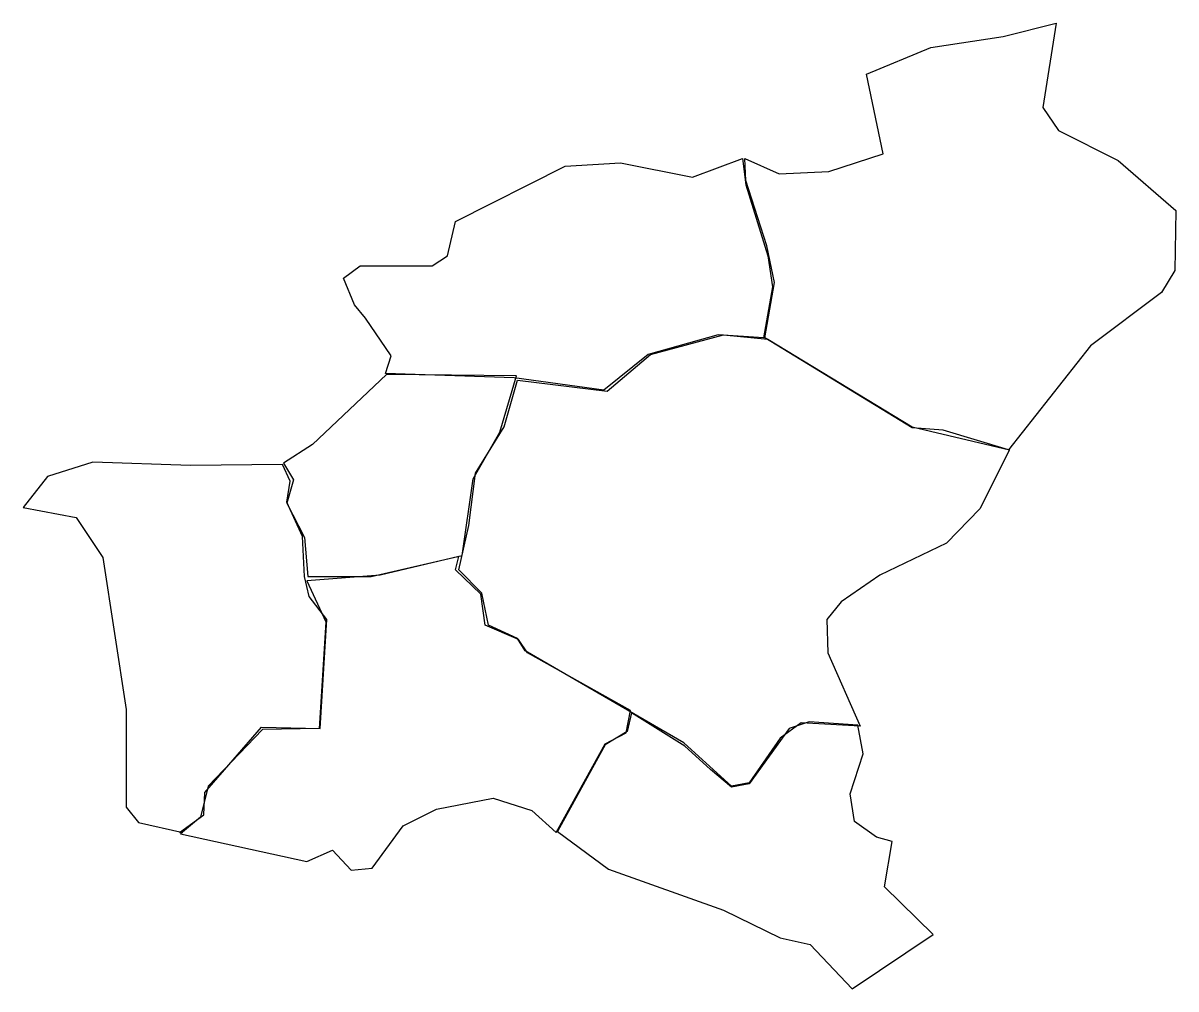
# Model space of a CAD drawing. Extents: x -339 to 255, y 213 to 711.
import ezdxf

# ---------------------------------------------------------------- set-up
doc = ezdxf.new("R2010")
doc.units = 0
doc.layers.add('Layer_1', color=7, linetype='CONTINUOUS')

msp = doc.modelspace()

# ---------------------------------------------------------------- linework, layer by layer
at = {"layer": 'Layer_1', "color": 7}
for points in [[(33.142857, 641.14286), (50.857143, 633.14286), (76.571429, 634.285716), (104.571432, 643.428572), (96, 684.571428), (129.142856, 698.285716), (166.285712, 704.000004), (193.714288, 710.85714), (186.857144, 667.428572), (194.857144, 655.428572), (225.714288, 640.000004), (255.428568, 614.285716), (254.857144, 583.428572), (248, 572.000004), (211.428568, 544.571428), (169.142856, 490.85714), (135.428568, 501.14286), (119.428568, 502.285716), (43.428571, 548.571428), (48.571429, 577.14286), (44.571429, 596.000004), (33.714286, 629.714284), (33.142857, 641.14286)], [(-152, 530.285716), (-149.142856, 539.428572), (-162.285712, 558.85714), (-168, 565.714284), (-173.714288, 579.428572), (-165.142856, 585.714284), (-128, 585.714284), (-120, 590.85714), (-116, 608.571428), (-59.428571, 637.14286), (-30.857143, 638.85714), (6.285714, 631.428572), (32, 641.14286), (33.714286, 627.428572), (45.142857, 590.85714), (47.428571, 574.85714), (42.857143, 548.571428), (19.428571, 550.285716), (-16.571429, 540.000004), (-39.428571, 521.714284), (-85.714288, 528.000004), (-152, 530.285716)], [(169.714288, 490.85714), (154.285712, 460.571428), (137.142856, 442.85714), (102.857144, 426.285716), (82.857144, 412.571428), (75.428571, 403.428572), (76, 386.285716), (92.571432, 348.571428), (62.285714, 350.285716), (51.428571, 342.285716), (35.428571, 319.428572), (26.285714, 317.714284), (1.714286, 340.000004), (-80, 387.428572), (-84, 393.714284), (-98.857144, 400.571428), (-102.285712, 417.14286), (-114.285712, 429.14286), (-109.142856, 452.000004), (-105.714288, 478.85714), (-90.857144, 502.85714), (-84, 526.85714), (-37.714286, 521.14286), (-15.428571, 540.000004), (22.285714, 550.285716), (45.142857, 548.000004), (119.428568, 502.85714), (169.714288, 490.85714)], [(-192, 425.714284), (-159.428568, 425.714284), (-112.571432, 436.571428), (-106.857144, 476.000004), (-93.142856, 500.000004), (-84.571432, 529.14286), (-151.428568, 529.714284), (-189.714288, 493.714284), (-204.571432, 484.000004), (-199.428568, 475.428572), (-202.857144, 463.428572), (-193.714288, 445.714284), (-192, 425.714284)], [(-258.285712, 293.714284), (-245.714288, 302.85714), (-245.142856, 314.285716), (-216, 348.000004), (-185.714288, 347.428572), (-182.285712, 403.428572), (-191.428568, 415.428572), (-193.714288, 425.714284), (-194.857144, 446.285716), (-202.857144, 464.000004), (-201.142856, 474.85714), (-205.142856, 483.428572), (-252.571432, 482.85714), (-302.857144, 484.571428), (-326.285712, 477.14286), (-338.857144, 461.14286), (-311.428568, 456.000004), (-297.714288, 435.428572), (-285.714288, 357.14286), (-285.714288, 306.85714), (-279.428568, 298.85714), (-256.571432, 293.714284), (-258.285712, 293.714284)], [(-64, 293.714284), (-38.857143, 339.428572), (-28, 345.14286), (-25.714286, 356.571428), (-78.857143, 386.285716), (-83.428568, 393.14286), (-100.571432, 400.571428), (-102.857144, 416.571428), (-116, 429.14286), (-114.285712, 436.000004), (-154.857144, 426.285716), (-192.571432, 423.428572), (-182.857144, 402.285716), (-186.285712, 347.428572), (-215.428568, 346.85714), (-243.428568, 317.714284), (-247.428568, 301.714284), (-257.714288, 293.14286), (-192.571432, 278.85714), (-179.428568, 284.571428), (-169.714288, 274.285716), (-158.857144, 275.428572), (-142.857144, 297.14286), (-125.714288, 305.714284), (-96.571432, 311.428572), (-76.571429, 305.14286), (-64, 293.714284)], [(-63.428571, 294.285716), (-37.142857, 274.85714), (22.285714, 253.714284), (51.428571, 239.428572), (66.857143, 236.000004), (88.571432, 213.14286), (130.285712, 241.14286), (105.142856, 265.714284), (109.142856, 289.14286), (101.142856, 291.428572), (89.714288, 299.428572), (87.428568, 313.714284), (94.285712, 334.285716), (91.428568, 349.14286), (66.285714, 350.85714), (56, 347.428572), (45.714286, 333.14286), (35.428571, 318.85714), (26.285714, 317.14286), (15.428571, 326.285716), (2.285714, 338.285716), (-25.142857, 355.428572), (-27.428571, 345.714284), (-38.857143, 338.85714), (-63.428571, 294.285716)]]:
    msp.add_lwpolyline(points, close=True, dxfattribs=at)

doc.saveas('drawing.dxf')
